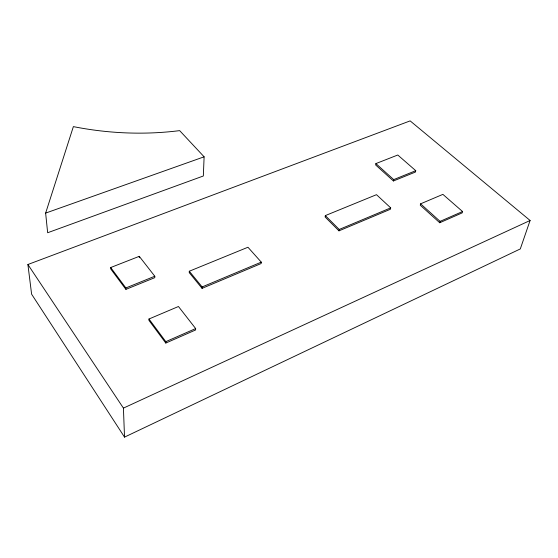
<?xml version="1.0" encoding="UTF-8"?>
<svg xmlns="http://www.w3.org/2000/svg" width="558" height="558" viewBox="0 0 558 558"><rect width="100%" height="100%" fill="white"/><g stroke="black" fill="none" stroke-linecap="round" stroke-linejoin="round"><path stroke-width="0.84" d="M165.796 343.065L165.81 341.656L148.972 319.002L178.455 306.502L195.656 328.564L195.6 329.973L165.796 343.065L148.979 320.418L148.972 319.002M189.295 271.23L189.246 272.639L202.066 288.36L261.137 263.55L261.277 262.141L247.954 247.243L189.295 271.23L202.129 286.945L202.066 288.36M204.116 156.812L203.335 175.993L47.653 232.742L45.637 213.1L73.37 126.617C108.287 133.543 144.32 135.092 179.655 130.628L204.116 156.812L45.637 213.1M325.328 215.597L325.112 216.985L338.978 230.852L390.405 209.257L390.698 207.876L376.49 194.679L325.328 215.597L339.215 229.464L338.978 230.852M375.897 163.592L375.639 164.959L393.418 180.973L415.438 172.052L415.752 170.685L397.784 155.012L375.897 163.592L393.711 179.606L393.418 180.973M420.586 203.83L420.258 205.204L439.739 222.747L462.163 212.898L462.547 211.524L442.885 194.372L420.586 203.83L440.095 221.366L439.739 222.747M530.1 220.48L520.293 248.938L124.525 437.116L31.604 294.164L27.9 264.506L410.144 120.884L530.1 220.48L123.423 408.114L124.525 437.116M165.81 341.656L195.656 328.564M440.095 221.366L462.547 211.524M202.129 286.945L261.277 262.141M339.215 229.464L390.698 207.876M125.906 289.372L154.803 277.661L154.796 276.245L139.27 256.331L110.686 267.533L110.749 268.956L125.906 289.372L125.864 287.949L110.686 267.533M125.864 287.949L154.796 276.245M393.711 179.606L415.752 170.685M27.9 264.506L123.423 408.114M139.27 256.331L139.298 257.747"/></g></svg>
